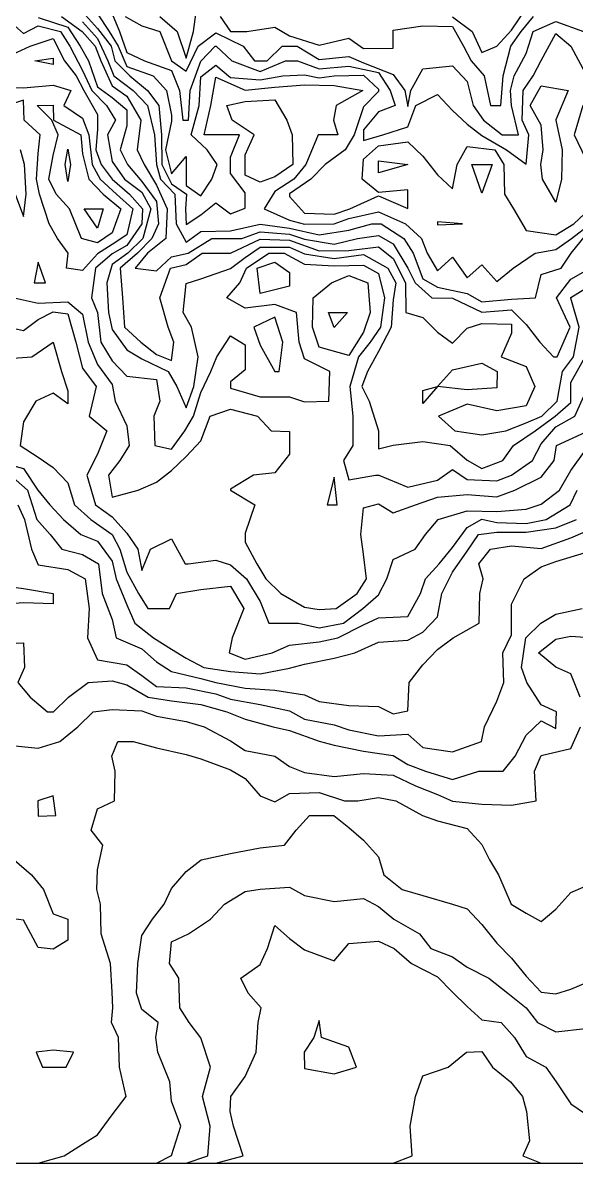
# Model space of a CAD drawing. Header units: metres. Extents: x -40 to 16440, y -40 to 16680.
# Drawn here: x 8237 to 11230, y -40 to 6126 of the extents above; entities that cross this region are included whole.
import ezdxf

# ---------------------------------------------------------------- set-up
doc = ezdxf.new("R2010")
doc.units = ezdxf.units.M
doc.layers.add('CURVAS_INTERMEDIARIAS_50M', color=8, linetype='CONTINUOUS')
doc.layers.add('CURVAS_MESTRAS_250M', color=1, linetype='CONTINUOUS')

msp = doc.modelspace()

# ---------------------------------------------------------------- linework, layer by layer
at = {"layer": 'CURVAS_INTERMEDIARIAS_50M'}
for points in [[(8977.82, 6160), (9071.32, 6080), (9120, 5935.01), (9159.15, 6080), (9181.09, 6240)], [(8560, 6186.37), (8640, 6095.55), (8714.51, 6000), (8734.5, 5920), (8816.32, 5840), (8910.2, 5760), (8972.78, 5680), (8986.06, 5520), (8988.26, 5360), (9040, 5256.44), (9122.24, 5200), (9116.89, 5120), (9120, 5035.47), (9200, 5087.73), (9280, 5153.25), (9360, 5092.6), (9440, 5124.35), (9440, 5206.91), (9360, 5311.9), (9360, 5399.62), (9409.07, 5520), (9322.39, 5520), (9217.87, 5520), (9253.67, 5680), (9280, 5831.63), (9440, 5761.98), (9600, 5777.75), (9760, 5790.38), (9920, 5787.41), (10076.65, 5760), (9931.93, 5680), (9917.51, 5600), (9941.35, 5520), (9863.22, 5520), (9833.7, 5520), (9767.38, 5360), (9701.7, 5280), (9600, 5214.19), (9543, 5120), (9680, 5058.89), (9760, 5038.09), (9920, 5039.42), (10000, 5068.35), (10160, 5103.45), (10306.25, 5040), (10392.23, 4960), (10424.23, 4880), (10480, 4785.71), (10560, 4858.61), (10640, 4747.72), (10720, 4817.44), (10800, 4728.28), (10889.64, 4800), (11007.1, 4880), (11120, 4900.75), (11203.88, 4960), (11307.79, 5040)], [(8720, 6174.81), (8758.93, 6080), (8800, 5965.41), (8894.43, 5920), (9040, 5867.75), (9084.94, 5760), (9101.72, 5600), (9132.44, 5600), (9141.84, 5760), (9200, 5918.7), (9277.72, 6000), (9282.53, 6000), (9366.37, 5920), (9520, 5862.59), (9658.35, 5920), (9721.85, 5920), (9840, 5877.14), (10000, 5891.12), (10160, 5857.21), (10222.91, 5760), (10250.29, 5680), (10160, 5645.71), (10080, 5547.88), (10080, 5489.02), (10184.64, 5520), (10320, 5563.91), (10362.3, 5680), (10480, 5737.84), (10560, 5651.84), (10640, 5578.81), (10720, 5516.48), (10852.07, 5440), (10960, 5362.42), (10974.34, 5520), (10937.75, 5600), (10942.77, 5760), (10996.38, 5840), (11040, 5921.99), (11120, 6067.99), (11200.56, 6000), (11280, 5851.98)], [(10560, 6158.27), (10667.08, 6080), (10720, 5965.59), (10801.31, 6000), (10801.31, 6000), (10880, 6086.05), (10960, 6203.19)], [(8320, 6155.76), (8480, 6103.06), (8546.18, 6000), (8592.36, 5920), (8640, 5779.31), (8720, 5723.29), (8800, 5654.89), (8800, 5569.01), (8762.66, 5440), (8802.8, 5360), (8880, 5268.91), (8960, 5159.81), (8971.04, 5040), (8934.67, 4960), (8856.18, 4880), (8762.63, 4800), (8775.93, 4640), (8786.26, 4480), (8875.73, 4400), (8960, 4333.46), (9040, 4299.81), (9052.92, 4400), (9022.36, 4480), (8977.33, 4640), (9035.78, 4800), (9120, 4818.99), (9207.36, 4880), (9360, 4880.27), (9520, 4956.39), (9680, 4950.76), (9840, 4893.77), (10000, 4895.86), (10160, 4914.49), (10240, 4852.62), (10306.94, 4720), (10309.16, 4560), (10400, 4533.05), (10480, 4453.65), (10560, 4393.37), (10640, 4474.74), (10720, 4500.98), (10880, 4496.49), (10880, 4447.23), (10823.56, 4320), (10960, 4267.23), (11006.39, 4160), (10960, 4054.6), (10800, 4028.98), (10640, 4063.32), (10485.75, 4000), (10573.04, 3920), (10720, 3897.78), (10848.48, 3920), (10960, 3963.33), (11044.18, 4000), (11127.3, 4080), (11155.12, 4240), (11215.27, 4320), (11246.45, 4480), (11200, 4637.44), (11200, 4641.47), (11328.51, 4720)], [(8446.18, 6160), (8558.17, 6080), (8628.48, 6000), (8658.82, 5920), (8720, 5785.77), (8800, 5729.84), (8874.98, 5600), (8854.9, 5440), (8892.73, 5360), (8960, 5248.62), (9017.79, 5120), (9009.62, 4960), (8910.26, 4880), (8845.2, 4800), (8960, 4785.6), (9040, 4860.21), (9131.08, 4880), (9259, 4960), (9304.75, 4960), (9422.19, 4960), (9520, 4996.65), (9680, 4984.16), (9760, 4957.09), (9920, 4929.18), (10046.58, 4960), (10160, 4976.89), (10240, 4930.56), (10319.4, 4800), (10359.06, 4720), (10449.84, 4640), (10560, 4636.55), (10720, 4560.79), (10880, 4574.53), (10960, 4495.43), (11033.06, 4400), (11106.45, 4320), (11126.76, 4320), (11197.99, 4480), (11124.12, 4640), (11200, 4740.15), (11305.2, 4800)], [(8560, 6130.96), (8640, 6041.63), (8696.43, 5920), (8729.24, 5840), (8833.79, 5760), (8911.93, 5680), (8948.42, 5520), (8959.37, 5360), (8980.7, 5280), (9058.65, 5200), (9066.96, 5040), (9120, 4939.7), (9200, 4997.91), (9360, 5000.88), (9520, 5036.71), (9680, 5016.41), (9840, 4980.53), (10000, 5005.55), (10125.22, 5040), (10175.18, 5040), (10297.57, 4960), (10347.66, 4880), (10400, 4741.13), (10480, 4696.94), (10640, 4663.42), (10720, 4618.15), (10880, 4631.89), (11010.31, 4640), (11040, 4765.37), (11149.1, 4800), (11203.04, 4880), (11280, 4975.38)], [(8790.96, 6160), (8880, 6109.4), (8978.54, 6080), (9040, 5920.22), (9120, 5864.49), (9184.88, 6000), (9280, 6072.89), (9427.99, 6000), (9489.66, 5920), (9558.16, 5920), (9640.21, 6000), (9721.34, 6000), (9840, 5927.2), (10000, 5944.33), (10080, 5910.44), (10240, 5847.12), (10303.17, 5760), (10320, 5673.91), (10335.81, 5760), (10400, 5877.57), (10560, 5894.4), (10640, 5809.79), (10673.05, 5680), (10727.87, 5600), (10830.02, 5520), (10918.24, 5520), (10880.4, 5680), (10875.34, 5760), (10894.98, 5840), (10960, 5959.79), (10996.99, 6080), (11120, 6134.08), (11268.5, 6080)], [(9304.59, 6160), (9360, 6079.94), (9448.47, 6080), (9600, 6102.78), (9680, 6055.37), (9840, 6004.59), (10000, 6042.74), (10080, 5986.53), (10240, 5988.46), (10240, 6053.21), (10240, 6085.82), (10400, 6109.9), (10560, 6106.76), (10619.98, 6000), (10662.34, 5920), (10731.44, 5840), (10766.02, 5680), (10821.73, 5680), (10821.73, 5680), (10835.6, 5840), (10876.44, 6000), (10931.45, 6080), (10999.32, 6160)], [(8160, 5945.92), (8275.57, 6000), (8400, 6042.2), (8462.89, 5920), (8524.92, 5840), (8567.5, 5760), (8640, 5630.04), (8640, 5551.84), (8630.96, 5440), (8661.01, 5360), (8720.26, 5280), (8813.6, 5200), (8884.42, 5120), (8879.96, 5040), (8800, 4921.94), (8720, 4877.23), (8629.38, 4800), (8608.56, 4640), (8640.24, 4560), (8657.78, 4400), (8720, 4299.02), (8800, 4216.45), (8960, 4197.24), (8978.4, 4080), (8945.86, 4000), (8951.11, 3840), (9040, 3820.25), (9112.12, 3920), (9160.14, 4000), (9200, 4126.44), (9253.32, 4240), (9286.48, 4320), (9360, 4433.62), (9440, 4384.52), (9440, 4249.18), (9360, 4184.99), (9360, 4149.92), (9520, 4104.75), (9680, 4104.63), (9760, 4076.54), (9892.69, 4080), (9896.69, 4240), (9760, 4309.67), (9730.96, 4400), (9717.06, 4560), (9600, 4603.65), (9440, 4582.54), (9339.66, 4640), (9410.06, 4720), (9445.76, 4800), (9567.84, 4880), (9650.58, 4880), (9760, 4821.4), (9920, 4812.69), (10080, 4814.94), (10160, 4771.61), (10193.4, 4640), (10171.5, 4480), (10115.08, 4400), (10051.64, 4320), (10005.6, 4160), (10022.21, 4000), (10022.32, 3840), (9970.69, 3760), (10000, 3654.4), (10144.62, 3680), (10161.58, 3680), (10320, 3614.83), (10480, 3654.07), (10560, 3710.09), (10640, 3657.26), (10800, 3649.12), (10880.22, 3680), (10992.7, 3760), (11040, 3850.57), (11120, 3941.83), (11221.61, 4000), (11280, 4126.77)], [(8080, 5779.34), (8240, 5775.48), (8400, 5789.28), (8496.84, 5760), (8457.81, 5680), (8560, 5609.96), (8593.99, 5520), (8611.57, 5360), (8655.18, 5280), (8743.07, 5200), (8831.8, 5120), (8800, 4979.41), (8720, 4927.43), (8640, 4876.81), (8560, 4787.55), (8560, 4787.55), (8473.84, 4800), (8481.63, 4880), (8424.01, 4960), (8380.1, 5040), (8326.28, 5200), (8310.45, 5280), (8320, 5420.39), (8330.13, 5520), (8244.39, 5600), (8240, 5708.05), (8153.64, 5680)], [(11265.83, 5680), (11218.88, 5520), (11280, 5392.04)], [(8194.84, 5200), (8240, 5078.45), (8255.29, 5200), (8245.85, 5360), (8224.38, 5440)], [(8189.09, 4640), (8320, 4610.6), (8480, 4616.81), (8560, 4550.72), (8590.65, 4400), (8640, 4278.76), (8720, 4171.11), (8735.85, 4080), (8800, 3946.51), (8812.69, 3840), (8760.67, 3760), (8699.93, 3680), (8720, 3561.38), (8860.62, 3600), (8960, 3642.79), (9040, 3705.09), (9120, 3781.78), (9200, 3865.42), (9249.43, 4000), (9360, 4036.91), (9506.76, 4000), (9580.74, 3920), (9680, 3915.56), (9680, 3793.61), (9600, 3692.01), (9484.78, 3680), (9360, 3604.68), (9360, 3599.56), (9490.79, 3520), (9440, 3366.58), (9440, 3318.69), (9502.29, 3200), (9550.23, 3120), (9633.04, 3040), (9760, 2966.23), (9840, 2953.06), (9931.15, 2960), (10045.31, 3040), (10095.65, 3120), (10080, 3253.21), (10064.09, 3360), (10080, 3503.76), (10160, 3525.4), (10240, 3476.67), (10360.78, 3520), (10480, 3560.58), (10640, 3575.85), (10800, 3563.17), (10897.07, 3600), (11040, 3669.29), (11110.19, 3760), (11123.28, 3840), (11280, 3912.44)], [(8158.9, 4480), (8240, 4463.35), (8320, 4521.43), (8400, 4562.64), (8480, 4552.02), (8523.83, 4400), (8560, 4258.36), (8632.86, 4160), (8594.75, 4000), (8690.62, 3920), (8640, 3793.74), (8583.37, 3680), (8629.99, 3520), (8720, 3454.94), (8800, 3365.77), (8858.02, 3280), (8880, 3164.59), (8926.8, 3280), (9040, 3335.61), (9114.57, 3200), (9130.29, 3200), (9280, 3221.18), (9360, 3194.66), (9447.43, 3120), (9520, 2997.71), (9567.15, 2880), (9644.41, 2880), (9727.1, 2880), (9840, 2854.94), (9970.78, 2880), (10076.48, 2960), (10160, 3034.08), (10206.09, 3120), (10240, 3223.97), (10358.98, 3280), (10414.23, 3360), (10482.86, 3440), (10640, 3487.78), (10800, 3483.1), (10960, 3495.89), (11040, 3522.84), (11139.12, 3600), (11200, 3705.16), (11280, 3816.21)], [(8160, 4310.69), (8285.51, 4320), (8400, 4398.68), (8445.54, 4240), (8480, 4136.86), (8480, 4065.19), (8400, 4122.95), (8306.18, 4080), (8240, 3968.23), (8223.18, 3840), (8320, 3777.21), (8400, 3721.33), (8480, 3638.14), (8516.66, 3520), (8605.29, 3440), (8719.76, 3360), (8762.02, 3280), (8800, 3155.68), (8863.19, 3040), (8912.71, 2960), (9030.4, 2960), (9067.24, 3040), (9200, 3062.42), (9360, 3079.32), (9432.49, 2960), (9369.66, 2800), (9352.97, 2720), (9440, 2686.03), (9584.56, 2720), (9680, 2760.59), (9840, 2779.53), (9940.75, 2800), (10080, 2871.68), (10160, 2909.42), (10320, 2915.32), (10386.96, 3040), (10415.62, 3120), (10489.2, 3200), (10560, 3289.44), (10640, 3398.12), (10720, 3442.55), (10800, 3423.79), (10960, 3418.86), (11067.68, 3440), (11197.25, 3520), (11234.47, 3600)], [(8170.38, 3680), (8261.95, 3600), (8313.38, 3440), (8383.99, 3360), (8448.05, 3280), (8560, 3251.61), (8646.73, 3200), (8666.44, 3040), (8720, 2900.35), (8741.21, 2800), (8880, 2741.66), (8960, 2670.82), (9040, 2619.27), (9200, 2580.06), (9280, 2558.96), (9440, 2528.95), (9600, 2517.8), (9760, 2492.65), (9840, 2456.95), (10000, 2435.14), (10160, 2430.05), (10240, 2389.03), (10320, 2405.83), (10326.54, 2560), (10400, 2654.34), (10480, 2737.82), (10564.29, 2800), (10704.56, 2880), (10708, 3040), (10725.79, 3120), (10703.35, 3200), (10766.82, 3280), (10880, 3298.75), (11040, 3283.02), (11200, 3342.02), (11280, 3376.32)], [(8208.98, 3520), (8244.93, 3440), (8282.82, 3280), (8320, 3195.55), (8480, 3170.82), (8573.13, 3120), (8595.56, 2960), (8586.8, 2800), (8640, 2682.61), (8800, 2654.1), (8880, 2596.57), (8960, 2537.61), (9120, 2530.67), (9280, 2497.57), (9360, 2469.91), (9520, 2441.02), (9680, 2406.1), (9760, 2361.78), (9920, 2330.55), (10000, 2303.46), (10160, 2271.71), (10320, 2279.41), (10400, 2208.33), (10560, 2185.1), (10718.24, 2240), (10734.63, 2320), (10800, 2457.5), (10838.94, 2560), (10833.84, 2720), (10880, 2816.25), (10880, 2948.34), (10880, 2983.41), (10948.5, 3120), (11040, 3184.44), (11120, 3213.75), (11280, 3262.68)], [(8080, 3089.85), (8240, 3066.86), (8400, 3040.65), (8400, 2984.51), (8240, 2990.58), (8080, 2977.32)], [(8080, 2766.34), (8240, 2773.41), (8245.9, 2640), (8210.56, 2560), (8276.8, 2480), (8370.05, 2400), (8403.04, 2400), (8483.71, 2480), (8590.94, 2560), (8720, 2567.51), (8800, 2545.9), (8914.12, 2480), (9040, 2460.75), (9200, 2440.12), (9340.59, 2400), (9440, 2361.05), (9590.76, 2320), (9680, 2299.51), (9840, 2242.03), (9920, 2220.78), (10080, 2187.98), (10240, 2164.32), (10320, 2115.81), (10414.7, 2080), (10560, 2034.9), (10703.95, 2080), (10759.8, 2080), (10834.26, 2080), (10900.56, 2160), (10960, 2274.51), (11040, 2352.63), (11120, 2309.61), (11122.41, 2400), (11040, 2437.77), (10963.68, 2560), (10934.24, 2640), (10956.71, 2800), (11038.82, 2880), (11120, 2928.48), (11262.27, 2960)], [(11251.53, 2480), (11200, 2606.19), (11120, 2642.83), (11025.39, 2720), (11120, 2793.73), (11200, 2809.92), (11328.53, 2800)], [(8160, 2220.92), (8320, 2204.17), (8436.63, 2240), (8533.45, 2320), (8616.58, 2400), (8720, 2412.33), (8880, 2406.24), (8960, 2377.59), (9120, 2349.17), (9218.12, 2320), (9360, 2243.98), (9440, 2191.02), (9599.99, 2160), (9680, 2104.32), (9760, 2072.36), (9920, 2051.34), (10080, 2066.69), (10240, 2057.59), (10361.15, 2000), (10480, 1953.06), (10560, 1917.5), (10720, 1901.99), (10880, 1896.35), (11012.96, 1920), (11005.16, 2080), (11040, 2164.09), (11200, 2201.6), (11253.1, 2320)], [(8160, -40), (8320, -40), (8480, -40), (8640, -40), (8800, -40), (8960, -40), (9040, 2.15), (9092.26, 160), (9040, 295.31), (9031.12, 400), (8966.87, 560), (8955.9, 640), (8968.35, 720), (8880, 791.02), (8852.43, 880), (8858.81, 1040), (8880, 1192.05), (8938.28, 1280), (9002.1, 1360), (9040, 1445.87), (9120, 1536.95), (9200.85, 1600), (9360, 1634.29), (9520, 1664.86), (9651.81, 1680), (9714.63, 1760), (9786.83, 1840), (9919.13, 1840), (10000, 1775.67), (10080, 1706.87), (10160, 1616.24), (10188.52, 1520), (10288.79, 1440), (10400, 1407.79), (10560, 1361.22), (10640, 1335.71), (10720, 1249.97), (10800, 1150.12), (10880, 1068.23), (10960, 970.72), (11040, 885.39), (11120, 876.07), (11200, 900.13), (11340.9, 960)], [(8160, -40), (8320, -40), (8480, -40), (8640, -40), (8800, -40), (8960, -40), (9120, -40), (9237.63, 0), (9250.39, 160), (9209.23, 320), (9252.15, 480), (9200, 638.48), (9136.76, 720), (9086.66, 800), (9079.7, 960), (9030.37, 1040), (9040, 1156.72), (9132.17, 1200), (9252.58, 1280), (9327.37, 1360), (9440, 1429.19), (9520, 1441.25), (9680, 1453.05), (9760, 1406.8), (9920, 1374.76), (10080, 1392.12), (10160, 1348.26), (10242.65, 1280), (10382.84, 1200), (10444.02, 1120), (10560, 1075.73), (10640, 1019.41), (10756.48, 960), (10859.8, 880), (10960, 800.92), (11019.87, 720), (11120, 669.72), (11280, 688.71)], [(8160, -40), (8320, -40), (8480, -40), (8640, -40), (8800, -40), (8960, -40), (9120, -40), (9280, -40), (9427.69, 0), (9375.33, 160), (9358.46, 240), (9361.88, 320), (9440, 429.51), (9498.96, 560), (9509.11, 720), (9526.55, 800), (9456.17, 880), (9415.13, 960), (9520, 1034.25), (9559.39, 1120), (9600, 1244.61), (9680, 1175.76), (9760, 1113.75), (9920, 1054.61), (10000, 1148.75), (10160, 1159.75), (10245.9, 1120), (10338.52, 1040), (10480, 966.78), (10560, 884.5), (10640, 807.91), (10720, 735.84), (10823.16, 720), (10896.56, 640), (10960, 536.78), (11064.71, 480), (11120.63, 400), (11200, 281.5), (11280, 227.7)], [(8160, -40), (8320, -40), (8480, -40), (8640, -40), (8800, -40), (8960, -40), (9120, -40), (9280, -40), (9440, -40), (9600, -40), (9760, -40), (9920, -40), (10080, -40), (10240, -40), (10342.63, 0), (10331.53, 160), (10360.37, 320), (10400, 431.54), (10537.57, 480), (10637.14, 560), (10720, 564.34), (10777.34, 480), (10874.7, 400), (10938.49, 320), (10960.5, 240), (10977.53, 80), (10941.14, 0), (11040, -40), (11200, -40), (11360, -40)], [(8160, -40), (8320, -40), (8480, -40), (8640, -40), (8800, -40), (8960, -40), (9120, -40), (9280, -40), (9440, -40), (9600, -40), (9760, -40), (9920, -40), (10080, -40), (10240, -40), (10400, -40), (10560, -40), (10720, -40), (10880, -40), (11040, -40), (11200, -40), (11360, -40)]]:
    msp.add_lwpolyline(points, dxfattribs=at)
for points in [[(8400, 5900.29), (8302.35, 5920), (8400, 5934.54), (8400, 5900.29)], [(8640, 4936.5), (8553.85, 4960), (8488.7, 5120), (8417.72, 5200), (8377.44, 5280), (8400, 5409.27), (8427.62, 5520), (8392.73, 5600), (8314.94, 5680), (8400, 5681.46), (8403.16, 5600), (8549.82, 5520), (8560, 5418.46), (8594.53, 5280), (8671.53, 5200), (8765.94, 5120), (8720, 4991.43), (8640, 4936.5)], [(9520, 5264), (9440, 5302.8), (9440, 5412.29), (9488.48, 5520), (9368.13, 5600), (9341.03, 5680), (9440, 5701.65), (9600, 5710.46), (9665.08, 5600), (9693.89, 5520), (9697.04, 5360), (9600, 5292.67), (9520, 5264)], [(8480, 5267.82), (8465.65, 5360), (8480, 5443.58), (8495.24, 5360), (8480, 5267.82)], [(10320, 5359.73), (10160, 5315.39), (10160, 5379.84), (10320, 5360.27), (10320, 5359.73)], [(10720, 5205.89), (10665.43, 5360), (10774.55, 5360), (10720, 5205.89)], [(8640, 5015.45), (8568.21, 5120), (8670.53, 5120), (8640, 5015.45)], [(8358.56, 4720), (8320, 4831.28), (8297.89, 4720), (8358.56, 4720)], [(9680, 4702.73), (9520, 4663.35), (9504.71, 4800), (9600, 4831.13), (9680, 4776.04), (9680, 4702.73)], [(10000, 4327.66), (9840, 4373), (9803.59, 4480), (9807.1, 4640), (9906.37, 4720), (10000, 4760.77), (10102.09, 4720), (10115.16, 4560), (10080, 4453.23), (10000, 4327.66)], [(9920, 4479.02), (9889.4, 4560), (9992.77, 4560), (9920, 4479.02)], [(9937.49, 3520), (9920, 3669.8), (9883.41, 3520), (9937.49, 3520)], [(8414.68, 1840), (8400, 1947.02), (8317.05, 1920), (8320, 1836.84), (8414.68, 1840)], [(10042.21, 480), (10000, 588.04), (9852.19, 640), (9840, 732.15), (9809.85, 640), (9758.95, 560), (9760, 472.25), (9920, 443), (10042.21, 480)], [(8471.97, 480), (8511.37, 560), (8400, 571.45), (8309.7, 560), (8342.75, 480), (8471.97, 480)]]:
    msp.add_lwpolyline(points, close=True, dxfattribs=at)
at = {"layer": 'CURVAS_MESTRAS_250M'}
for points in [[(8640, 6174.31), (8703.37, 6080), (8752.84, 6000), (8800, 5889.8), (8941.75, 5840), (9013.68, 5760), (9040, 5626.19), (9040, 5593.95), (9009.14, 5440), (9040, 5308.89), (9120, 5403.47), (9120, 5348.83), (9120, 5246.64), (9200, 5191.59), (9258.27, 5280), (9287.82, 5360), (9234.55, 5440), (9146.76, 5520), (9190.6, 5680), (9200, 5834.4), (9280, 5896.92), (9360, 5830.29), (9520, 5817.68), (9642.6, 5840), (9760, 5845.56), (9840, 5829.56), (9920, 5840.32), (10080, 5843.72), (10160, 5766.9), (10160, 5754.87), (10080, 5672.65), (10029.73, 5520), (9979.79, 5440), (9872.28, 5360), (9793.63, 5280), (9680, 5201.54), (9680, 5187.49), (9760, 5097.61), (9920, 5091.31), (10004.89, 5120), (10160, 5190.36), (10320, 5122.67), (10320, 5222.97), (10160, 5208.3), (10071.98, 5280), (10080, 5388.69), (10160, 5460.4), (10320, 5482.52), (10400, 5404.32), (10480, 5303.48), (10560, 5229.14), (10586.29, 5360), (10640, 5457.69), (10789.15, 5440), (10839.14, 5360), (10841.38, 5200), (10891.04, 5120), (10960, 5003.33), (11120, 4979.43), (11216.91, 5040), (11303.51, 5120)], [(8160, 6141.05), (8240, 6067.87), (8320, 6109.42), (8441.21, 6080), (8490.48, 6000), (8560, 5867.51), (8609.53, 5760), (8689.52, 5680), (8738.57, 5600), (8693.99, 5520), (8720, 5375.56), (8786.89, 5280), (8880, 5209.95), (8928.39, 5120), (8886.27, 4960), (8805.49, 4880), (8720, 4818.81), (8691.86, 4720), (8700, 4560), (8720, 4468.02), (8800, 4357.18), (8880, 4310.07), (9022.19, 4240), (9068.91, 4160), (9120, 4044.09), (9161.32, 4160), (9184.94, 4320), (9149.66, 4480), (9104.47, 4560), (9120, 4716.97), (9200, 4742.8), (9360, 4797.44), (9440, 4857.02), (9520, 4913.97), (9680, 4913.95), (9760, 4877.33), (9920, 4851.36), (10080, 4873.95), (10210.63, 4800), (10254.58, 4720), (10240, 4628.08), (10229.1, 4480), (10160, 4348.24), (10101.22, 4240), (10069.85, 4160), (10109.9, 4080), (10159.65, 3920), (10160, 3823.08), (10240, 3843.03), (10400, 3863.03), (10548.43, 3840), (10640, 3762.26), (10720, 3716.54), (10832.33, 3760), (10890.15, 3840), (11008.3, 3920), (11116.81, 4000), (11200, 4073.59), (11200, 4109.5), (11200, 4181.86), (11279.18, 4320)], [(8080, 3758.81), (8240, 3716.76), (8318.15, 3600), (8382.24, 3520), (8456.37, 3440), (8550.48, 3360), (8640, 3322.88), (8720, 3215.9), (8742.1, 3120), (8800, 2978.33), (8842.54, 2880), (8944.05, 2800), (9040, 2739.89), (9120, 2691.13), (9216.24, 2640), (9360, 2618.15), (9520, 2606.35), (9680, 2636.85), (9760, 2657.56), (9920, 2690.09), (10032.55, 2720), (10160, 2776.8), (10320, 2788.74), (10400, 2830.53), (10480, 2913.99), (10502.46, 3040), (10560, 3156.57), (10640, 3268.65), (10701.87, 3360), (10800, 3372.13), (10960, 3371.66), (11120, 3395.6), (11230.68, 3440)], [(8160, -40), (8320, -40), (8461.05, 0), (8560, 62.24), (8640, 113.65), (8720, 220.6), (8796.25, 320), (8759.36, 480), (8754.9, 640), (8716.72, 720), (8723.42, 800), (8720, 884.49), (8710.97, 1040), (8660.69, 1200), (8656.41, 1360), (8636.34, 1440), (8640, 1546.81), (8669.93, 1680), (8606.94, 1760), (8640, 1876.02), (8732.4, 1920), (8736.59, 2080), (8719, 2160), (8750.2, 2240), (8834.21, 2240), (8960, 2205.93), (9120, 2169.28), (9200, 2145.84), (9360, 2087.18), (9440, 2039.82), (9520, 1947.1), (9600, 1914.43), (9680, 1959.46), (9840, 1964.4), (9976.84, 1920), (10048.49, 1920), (10160, 1936.77), (10254.89, 1920), (10399.22, 1840), (10480, 1811.42), (10640, 1769.81), (10720, 1684.03), (10760.87, 1600), (10809.42, 1520), (10878.09, 1360), (10960, 1311.74), (11040, 1266.6), (11120, 1334.05), (11200, 1424.17), (11280, 1457.9)], [(8189.92, 1600), (8283.64, 1520), (8347.89, 1440), (8400, 1308.4), (8480.66, 1280), (8480, 1165.12), (8400, 1116.42), (8320, 1126.46), (8240, 1273.2), (8160, 1285.01)], [(8160, -40), (8320, -40), (8480, -40), (8640, -40), (8800, -40), (8960, -40), (9120, -40), (9280, -40), (9440, -40), (9600, -40), (9760, -40), (9920, -40), (10080, -40), (10240, -40), (10400, -40), (10560, -40), (10720, -40), (10880, -40), (11040, -40), (11200, -40), (11360, -40)]]:
    msp.add_lwpolyline(points, dxfattribs=at)
for points in [[(11120, 5156.48), (11048.3, 5280), (11039.19, 5360), (11050.74, 5440), (11040, 5572.61), (10981.35, 5680), (11040, 5784.75), (11186.91, 5760), (11120, 5601.98), (11120, 5599.09), (11153.39, 5440), (11150.5, 5280), (11120, 5156.48)], [(10614.68, 5040), (10480, 5050.21), (10480, 5034.61), (10614.68, 5040)], [(9623.22, 4240), (9643.35, 4400), (9600, 4534.11), (9486.11, 4480), (9520, 4382.61), (9599.15, 4240), (9623.22, 4240)], [(10400, 4068.26), (10400, 4137.25), (10480, 4160.04), (10560, 4249.84), (10720, 4285.57), (10803.18, 4240), (10800, 4152.88), (10640, 4141.88), (10480, 4159.72), (10400, 4068.26)]]:
    msp.add_lwpolyline(points, close=True, dxfattribs=at)

doc.saveas('drawing.dxf')
